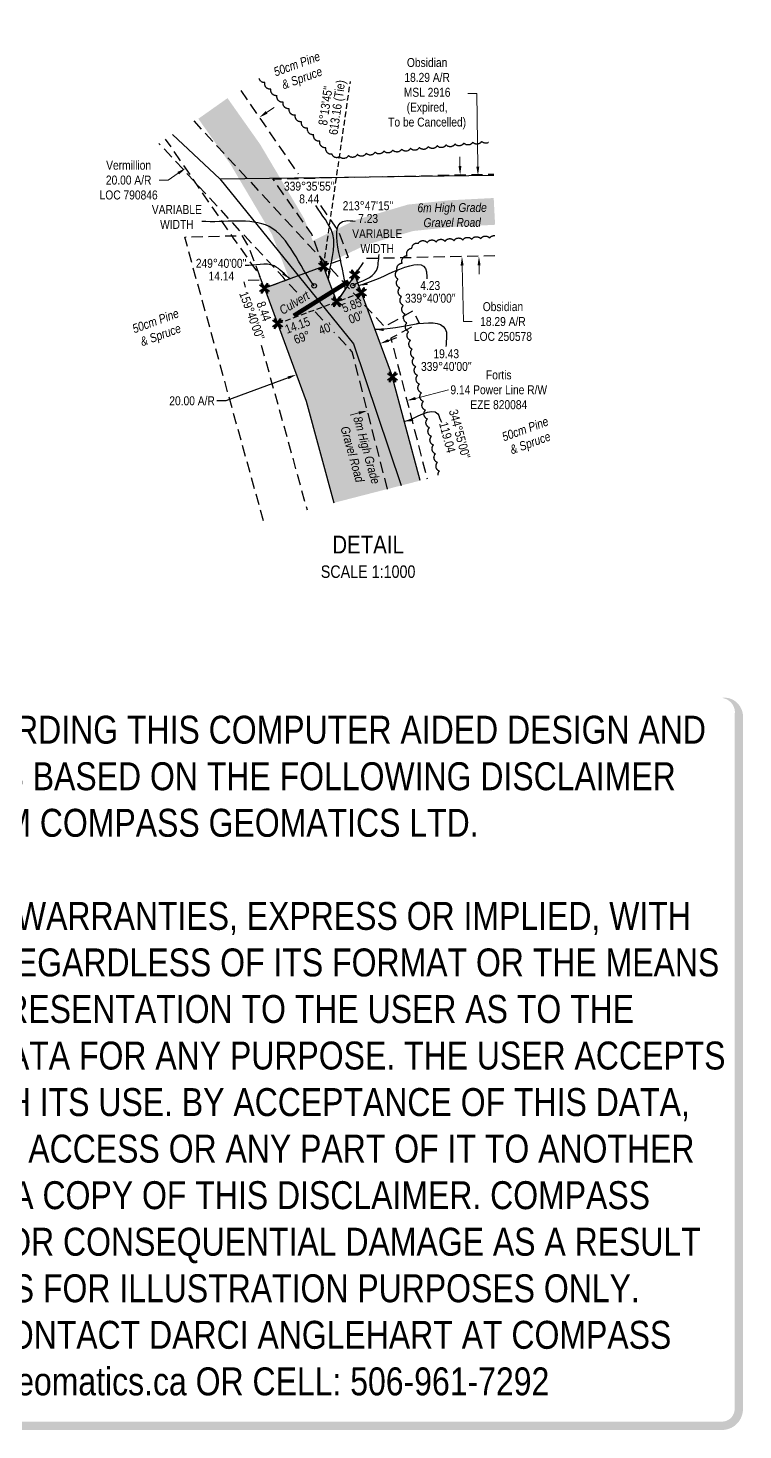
# Model space of a CAD drawing. Extents: x 591540 to 593514, y 5908081 to 5910051.
# Drawn here: x 592713 to 593514, y 5908081 to 5909650 of the extents above; entities that cross this region are included whole.
import ezdxf
from ezdxf.enums import TextEntityAlignment as Align

# ---------------------------------------------------------------- set-up
doc = ezdxf.new("R2010")
doc.units = 0
doc.header["$LTSCALE"] = 5
doc.header["$PDSIZE"] = 0.5
for name, pattern in [('0', [1, 1, 0]), ('foc-ACCESSROAD', [3.75, 2.5, -1.25]), ('foc-FLOWLINE', [3.75, 2.5, -1.25]), ('foc-TIELINE', [1.875, 1.25, -0.625])]:
    doc.linetypes.add(name, pattern=pattern)
doc.layers.get('Defpoints').update_dxf_attribs({"color": 9})
for name, color, linetype, lineweight in [('AS-GENERAL', 48, 'Continuous', 18), ('C-AR-T', 13, 'Continuous', 9), ('F-AR-T', 190, 'Continuous', 9), ('F-EZE-T', 190, 'Continuous', 9)]:
    doc.layers.add(name, color=color, linetype=linetype, lineweight=lineweight)
for name, color, linetype in [('AS-POWER', 104, 'foc-POWER'), ('AS-ROADS', 254, 'Continuous'), ('C-AR', 13, 'foc-ACCESSROAD'), ('DETAIL-T', 7, 'Continuous'), ('F-AR', 190, 'foc-ACCESSROAD'), ('F-EZE', 190, 'foc-FLOWLINE'), ('L-BD', 7, 'Continuous'), ('L-MON', 1, 'Continuous'), ('L-TIE', 7, 'foc-TIELINE'), ('P-PROPOSED', 10, 'Continuous'), ('P-PROPOSED-H', 21, 'Continuous'), ('P-TXT', 4, 'Continuous'), ('T-BUSH', 110, '0'), ('T-BUSH-T', 110, 'Continuous')]:
    doc.layers.add(name, color=color, linetype=linetype)
doc.layers.add('DISCLAIMER', color=7, linetype='Continuous', plot=False)
doc.styles.add('80', font='ARIALN.TTF', dxfattribs={"height": 10})
doc.styles.add('80CG', font='ARIALN.TTF', dxfattribs={"height": 10})
doc.styles.add('80L', font='ARIALN.TTF', dxfattribs={"height": 10})
doc.styles.add('80LS', font='ARIALNI.TTF', dxfattribs={"height": 10})
doc.styles.add('foc-LtypeFont', font='ARIALN.TTF', dxfattribs={"height": 7.35})
doc.linetypes.add('foc-POWER', pattern='A,6,-1,["P",foc-LtypeFont,S=0.2,R=0,X=-0.625,Y=-0.75],-1.24,4', length=12.24)
doc.dimstyles.new('Compass 5 000', dxfattribs={"dimscale": 5, "dimtxt": 9, "dimasz": 2, "dimexe": 0.2, "dimexo": 0.0625, "dimgap": 0.5, "dimtad": 0, "dimtih": 1, "dimtoh": 1, "dimzin": 0, "dimdsep": 46, "dimtxsty": '80CG', "dimcen": 0.1, "dimse1": 1, "dimse2": 1, "dimclrd": 256, "dimclrt": 256, "dimaunit": 1, "dimadec": 4, "dimazin": 0, "dimtfac": 0.06, "dimtofl": 0, "dimtmove": 0, "dimatfit": 1, "dimfxl": 0.2, "dimtolj": 1, "dimtzin": 0, "dimlwd": -1, "dimarcsym": 0})

# ---------------------------------------------------------------- blocks, each defined once
blk = doc.blocks.new('TEMP')
h = blk.add_hatch(color=255)
h.dxf.hatch_style = 1
h.paths.add_polyline_path([(0, 0.25), (-0.67, 1.15), (-0.67, 0.67), (-1.15, 0.67), (-0.25, 0), (-1.15, -0.67), (-0.67, -0.67), (-0.67, -1.15), (0, -0.25), (0.67, -1.15), (0.67, -0.67), (1.15, -0.67), (0.25, 0), (1.15, 0.67), (0.67, 0.67), (0.67, 1.15)])
h.paths.add_polyline_path([(0.57, 0.85), (0.57, 0.57), (0.85, 0.57), (0.08, 0), (0.85, -0.57), (0.57, -0.57), (0.57, -0.85), (0, -0.08), (-0.57, -0.85), (-0.57, -0.57), (-0.85, -0.57), (-0.08, 0), (-0.85, 0.57), (-0.57, 0.57), (-0.57, 0.85), (0, 0.08)], flags=16)
h = blk.add_hatch(color=1)
h.dxf.hatch_style = 1
h.paths.add_polyline_path([(0, 0.08), (-0.57, 0.85), (-0.57, 0.57), (-0.85, 0.57), (-0.08, 0), (-0.85, -0.57), (-0.57, -0.57), (-0.57, -0.85), (0, -0.08), (0.57, -0.85), (0.57, -0.57), (0.85, -0.57), (0.08, 0), (0.85, 0.57), (0.57, 0.57), (0.57, 0.85)])
at = {"color": 1}
for p, q in [((-0.08, 0), (0.08, 0)), ((0, 0.08), (0, -0.08))]:
    blk.add_line(p, q, dxfattribs=at)
at = {"color": 255, "flags": 128}
blk.add_lwpolyline([(-0.25, 0), (-1.15, 0.67), (-0.67, 0.67), (-0.67, 1.15), (0, 0.25), (0.67, 1.15), (0.67, 0.67), (1.15, 0.67), (0.25, 0), (1.15, -0.67), (0.67, -0.67), (0.67, -1.15), (0, -0.25), (-0.67, -1.15), (-0.67, -0.67), (-1.15, -0.67)], close=True, dxfattribs=at)
at = {"color": 1, "flags": 128}
blk.add_lwpolyline([(-0.08, 0), (-0.85, 0.57), (-0.57, 0.57), (-0.57, 0.85), (0, 0.08), (0.57, 0.85), (0.57, 0.57), (0.85, 0.57), (0.08, 0), (0.85, -0.57), (0.57, -0.57), (0.57, -0.85), (0, -0.08), (-0.57, -0.85), (-0.57, -0.57), (-0.85, -0.57)], close=True, dxfattribs=at)
blk = doc.blocks.new('*D487')
at = {"layer": 'Defpoints', "color": 0, "transparency": 16777216}
for p in [(593111.3, 5909287.3), (593014, 5909262.3), (593017.6, 5909252.6)]:
    blk.add_point(p, dxfattribs=at)
at = {"layer": 'P-TXT', "transparency": 16777216}
for p, q in [((593117.1, 5909300.6), (593126.5, 5909304)), ((593004.6, 5909258.9), (592934.9, 5909233)), ((592934.9, 5909233), (592924.9, 5909233))]:
    blk.add_line(p, q, dxfattribs=at)
for points in [[(593116.5, 5909302.1), (593117.7, 5909299), (593107.7, 5909297.1)], [(593004, 5909260.4), (593005.2, 5909257.3), (593014, 5909262.3)]]:
    blk.add_solid(points, dxfattribs=at)
at = {"layer": 'P-TXT', "transparency": 16777216, "insert": (592897.1, 5909233), "char_height": 10, "attachment_point": 5, "style": '80CG'}
blk.add_mtext('\\A1;20.00 A/R', dxfattribs=at)
blk = doc.blocks.new('*D489')
at = {"layer": 'C-AR-T', "transparency": 16777216}
for p, q in [((593216, 5909576.8), (593206, 5909576.8)), ((593217, 5909495.1), (593216, 5909576.8)), ((593218.5, 5909384.7), (593218.6, 5909374.7))]:
    blk.add_line(p, q, dxfattribs=at)
for points in [[(593218.7, 5909495.2), (593215.4, 5909495.1), (593217.2, 5909485.1)], [(593220.1, 5909384.8), (593216.8, 5909384.7), (593218.3, 5909394.7)]]:
    blk.add_solid(points, dxfattribs=at)
at = {"layer": 'Defpoints', "color": 0, "transparency": 16777216}
for p in [(593202.4, 5909485), (593217.2, 5909485.1), (593203.6, 5909394.5)]:
    blk.add_point(p, dxfattribs=at)
at = {"layer": 'C-AR-T', "transparency": 16777216, "insert": (593160.3, 5909576.8), "char_height": 10, "attachment_point": 5, "style": '80CG'}
blk.add_mtext('\\A1;\\A1;Obsidian\\P18.29 A/R\\PMSL 2916\\P(Expired,\\PTo be Cancelled)', dxfattribs=at)
blk = doc.blocks.new('*D490')
at = {"layer": 'Defpoints', "color": 0, "transparency": 16777216}
for p in [(592966.3, 5909559), (592883.8, 5909502.2), (592889.9, 5909493.4)]:
    blk.add_point(p, dxfattribs=at)
at = {"layer": 'F-AR-T', "transparency": 16777216}
for p, q in [((592980.6, 5909555.8), (592988.9, 5909561.4)), ((592870.4, 5909480), (592860.4, 5909480)), ((592881.6, 5909487.7), (592870.4, 5909480))]:
    blk.add_line(p, q, dxfattribs=at)
for points in [[(592979.7, 5909557.2), (592981.6, 5909554.4), (592972.4, 5909550.1)], [(592880.7, 5909489.1), (592882.6, 5909486.3), (592889.9, 5909493.4)]]:
    blk.add_solid(points, dxfattribs=at)
at = {"layer": 'F-AR-T', "transparency": 16777216, "insert": (592826.1, 5909480), "char_height": 10, "attachment_point": 5, "style": '80CG'}
blk.add_mtext('\\A1;Vermillion\\P20.00 A/R\\PLOC 790846', dxfattribs=at)
blk = doc.blocks.new('*D491')
at = {"layer": 'Defpoints', "color": 0, "transparency": 16777216}
for p in [(593092.3, 5909226), (593136.6, 5909237.4), (593137.7, 5909233.3)]:
    blk.add_point(p, dxfattribs=at)
at = {"layer": 'F-EZE-T', "transparency": 16777216}
for p, q in [((593147.3, 5909235.8), (593184.2, 5909245.3)), ((593083.7, 5909219.4), (593074, 5909216.9))]:
    blk.add_line(p, q, dxfattribs=at)
for points in [[(593146.9, 5909237.4), (593147.8, 5909234.2), (593137.7, 5909233.3)], [(593083.3, 5909221), (593084.1, 5909217.8), (593093.4, 5909221.9)]]:
    blk.add_solid(points, dxfattribs=at)
at = {"layer": 'F-EZE-T', "transparency": 16777216, "insert": (593240.5, 5909245.3), "char_height": 10, "attachment_point": 5, "style": '80CG'}
blk.add_mtext('\\A1;Fortis\\P9.14 Power Line R/W\\PEZE 820084', dxfattribs=at)
blk = doc.blocks.new('*D493')
at = {"layer": 'C-AR-T', "transparency": 16777216}
for p, q in [((593197.1, 5909495.9), (593196.9, 5909505.9)), ((593199.5, 5909384.5), (593200.9, 5909321.7)), ((593200.9, 5909321.7), (593210.9, 5909321.7))]:
    blk.add_line(p, q, dxfattribs=at)
for points in [[(593198.7, 5909496), (593195.4, 5909495.9), (593197.3, 5909485.9)], [(593201.2, 5909384.5), (593197.8, 5909384.4), (593199.3, 5909394.5)]]:
    blk.add_solid(points, dxfattribs=at)
at = {"layer": 'Defpoints', "color": 0, "transparency": 16777216}
for p in [(593141.5, 5909484.7), (593197.3, 5909485.9), (593143.5, 5909393.2)]:
    blk.add_point(p, dxfattribs=at)
at = {"layer": 'C-AR-T', "transparency": 16777216, "insert": (593245.2, 5909321.7), "char_height": 10, "attachment_point": 5, "style": '80CG'}
blk.add_mtext('\\A1;Obsidian\\P18.29 A/R\\PLOC 250578', dxfattribs=at)
blk = doc.blocks.new('Disclaimer_Legal')
at = {"layer": 'DISCLAIMER', "color": 254, "flags": 128}
blk.add_lwpolyline([(-3612.9, -1104.6, 37.5, 37.5, 0), (4096.1, -1104.6, 37.5, 37.5, 0.414214), (4171.1, -1029.6, 37.5, 37.5, 0), (4171.1, 2078.7, 37.5, 0, 0.414214), (4096.1, 2153.7, 0, 0, 0), (-3612.9, 2153.7, 0, 0, 0.414214), (-3687.9, 2078.7, 0, 0, 0), (-3687.9, -1029.6, 0, 37.5, 0.414214)], format="xyseb", close=True, dxfattribs=at)
at = {"layer": 'DISCLAIMER', "color": 254, "insert": (241.6, 533.9), "char_height": 125, "width": 7717.568, "attachment_point": 5, "style": '80'}
blk.add_mtext('NOTICE TO THE CORPORATION, PERSON &/OR PERSONS REGARDING THIS COMPUTER AIDED DESIGN AND DRAFTING (CADD) FILES. ACCEPTANCE OF THE CADD DATA IS BASED ON THE FOLLOWING DISCLAIMER WHICH COVERS ALL CADD DATA RECIEVED FROM COMPASS GEOMATICS LTD.\\P{\\fArial Narrow|b1|i0|c0|p34;DISCLAIMER}\\PCOMPASS GEOMATICS LTD. MAKES NO REPRESENTATION OR WARRANTIES, EXPRESS OR IMPLIED, WITH RESPECT TO THE REUSE OF THE DATA PROVIDED HEREWITH, REGARDLESS OF ITS FORMAT OR THE MEANS OF ITS TRANSMISSION. THERE IS NO GUARANTEE OR REPRESENTATION TO THE USER AS TO THE ACCURACY, CURRENCY, SUITABILITY OR RELIABILITY OF THIS DATA FOR ANY PURPOSE. THE USER ACCEPTS THE DATA "AS IS", AND ASSUMES ALL RISKS ASSOCIATED WITH ITS USE. BY ACCEPTANCE OF THIS DATA, THE USER AGREES NOT TO TRANSMIT THIS DATA OR PROVIDE ACCESS OR ANY PART OF IT TO ANOTHER PARTY UNLESS THE USER SHALL INCLUDE WITH THE DATA A COPY OF THIS DISCLAIMER. COMPASS GEOMATICS LTD. ASSUMES NO RESPONSIBILITY FOR ACTUAL OR CONSEQUENTIAL DAMAGE AS A RESULT OF ANY USER\'S RELIANCE ON THIS DATA. THIS CADD FILE IS FOR ILLUSTRATION PURPOSES ONLY.\\PIF YOU REQUIRE MORE ACCURATE INFORMATION, PLEASE CONTACT DARCI ANGLEHART AT COMPASS GEOMATICS LTD. VIA EMAIL: darci.anglehart@compassgeomatics.ca OR CELL: 506-961-7292', dxfattribs=at)

msp = doc.modelspace()

# ---------------------------------------------------------------- hatches: boundary and pattern name
at = {"layer": 'P-PROPOSED-H'}
h = msp.add_hatch(color=256, dxfattribs=at)
h.dxf.hatch_style = 1
h.paths.add_polyline_path([(593120.319, 5909263.061), (593079.217, 5909373.976), (593059.136, 5909343.965), (593044.438, 5909383.485), (592978.193, 5909358.937), (593025, 5909232.625), (593055.678, 5909118.795), (593152.485, 5909143.713)])

# ---------------------------------------------------------------- linework, layer by layer
at = {"layer": 'AS-GENERAL', "const_width": 4.998, "elevation": 4.998, "flags": 128}
msp.add_lwpolyline([(593010.931, 5909328.19), (593072.371, 5909366.615)], dxfattribs=at)
at = {"layer": 'AS-POWER', "flags": 128}
for points in [[(592875.314, 5909531.022), (592928.381, 5909481.395), (593077.968, 5909296.972), (593131.237, 5909138.244)], [(592928.381, 5909481.395), (593235.089, 5909485.382)]]:
    msp.add_lwpolyline(points, dxfattribs=at)
at = {"layer": 'AS-ROADS', "flags": 128}
for points, const_width in [([(592920.474, 5909560.203), (592956.636, 5909509.04), (593004.536, 5909428.215), (593040.616, 5909335.55), (593083.476, 5909208.91), (593103.463, 5909131.095)], 39.982), ([(593235.614, 5909445.012), (593186.841, 5909442.485), (593141.846, 5909437.865), (593085.796, 5909421.4), (593020.471, 5909389.705)], 30)]:
    msp.add_lwpolyline(points, dxfattribs=dict(at, const_width=const_width))
at = {"layer": 'C-AR', "flags": 128}
for points in [[(593236.26, 5909395.261), (593091.346, 5909392.101), (593059.136, 5909343.965), (593041.636, 5909391.017), (593031.174, 5909419.339), (593013.757, 5909444.134), (592987.643, 5909481.345), (593234.872, 5909486.735)], [(592977.066, 5909098.561), (592888.89, 5909416.317), (592952.829, 5909417.995), (592959.996, 5909405.9), (592974.317, 5909368.33), (592954.735, 5909367.248), (592956.664, 5909360.295)], [(592974.663, 5909295.433), (593025.811, 5909111.108)]]:
    msp.add_lwpolyline(points, dxfattribs=at)
at = {"layer": 'F-AR', "flags": 128}
for points in [[(592951.604, 5909580.318), (593015.739, 5909487.214)], [(593040.784, 5909451.43), (593061.442, 5909421.991), (593071.891, 5909393.664), (593027.417, 5909377.183), (592978.189, 5909358.864), (592974.317, 5909368.33), (592971.81, 5909375.02), (592944.408, 5909414.075), (592867.478, 5909525.959)]]:
    msp.add_lwpolyline(points, dxfattribs=at)
at = {"layer": 'F-EZE', "flags": 128}
for points in [[(592898.977, 5909546.312), (593051.438, 5909382.035), (593112.498, 5909316.245), (593144.281, 5909333.594), (593151.372, 5909320.371), (593119.688, 5909303.074), (593160.196, 5909145.698)], [(593014.351, 5909354.492), (593001.389, 5909368.391), (592998.933, 5909371.545), (592956.133, 5909417.56), (592860.079, 5909521.178)], [(593043.384, 5909323.363), (593031.453, 5909336.155)], [(593115.933, 5909134.305), (593076.382, 5909287.981), (593055.856, 5909309.99)]]:
    msp.add_lwpolyline(points, dxfattribs=at)
at = {"layer": 'L-TIE'}
for p, q in [((593044.438, 5909383.485), (593074.369, 5909590.448)), ((592992.844, 5909319.399), (593086.571, 5909354.132))]:
    msp.add_line(p, q, dxfattribs=at)
at = {"layer": 'P-PROPOSED', "flags": 128}
msp.add_lwpolyline([(593152.485, 5909143.713), (593120.319, 5909263.061), (593079.217, 5909373.976), (593059.136, 5909343.965), (593044.438, 5909383.485), (592978.193, 5909358.937), (593025, 5909232.625), (593055.678, 5909118.795)], dxfattribs=at)
at = {"layer": 'T-BUSH', "flags": 128}
for points in [[(593229.189, 5909522.233, -0.37222118), (593221.298, 5909523.416, -0.52056705), (593211.351, 5909522.433, -0.52056705), (593201.404, 5909521.45, -0.52056705), (593191.457, 5909520.467, -0.52056705), (593181.51, 5909519.485, -0.52056705), (593171.563, 5909518.502, -0.52056705), (593161.616, 5909517.519, -0.52056705), (593151.669, 5909516.536, -0.52056705), (593141.722, 5909515.553, -0.52056705), (593131.775, 5909514.57, -0.52056705), (593121.827, 5909513.587, -0.52056705), (593111.88, 5909512.604, -0.52056705), (593101.965, 5909511.344, -0.52056705), (593092.053, 5909510.056, -0.52056705), (593082.14, 5909508.769, -0.52056705), (593072.228, 5909507.482, -0.52056705), (593062.316, 5909506.195, -0.52056705), (593053.854, 5909508.961, -0.52056705), (593047.009, 5909516.245, -0.52056705), (593040.165, 5909523.529, -0.52056705), (593033.32, 5909530.814, -0.52056705), (593026.475, 5909538.098, -0.52056705), (593019.631, 5909545.382, -0.52056705), (593012.786, 5909552.667, -0.52056705), (593005.941, 5909559.951, -0.52056705), (592999.097, 5909567.235, -0.52056705), (592992.252, 5909574.52, -0.52056705), (592985.407, 5909581.804, -0.52056705), (592978.565, 5909589.09, -0.36014512), (592972.282, 5909593.68, -0.36014512)], [(593172.489, 5909149.763, -0.2022829), (593174.044, 5909154.243, -0.52056705), (593171.797, 5909163.983, -0.52056705), (593169.55, 5909173.723, -0.52056705), (593167.303, 5909183.463, -0.52056705), (593165.056, 5909193.202, -0.52056705), (593162.809, 5909202.942, -0.52056705), (593160.562, 5909212.682, -0.52056705), (593158.315, 5909222.421, -0.52056705), (593156.068, 5909232.161, -0.52056705), (593153.821, 5909241.901, -0.52056705), (593151.574, 5909251.64, -0.52056705), (593149.519, 5909261.422, -0.52056705), (593147.528, 5909271.217, -0.52056705), (593145.538, 5909281.013, -0.52056705), (593143.548, 5909290.808, -0.52056705), (593141.558, 5909300.603, -0.52056705), (593139.568, 5909310.399, -0.52056705), (593137.578, 5909320.194, -0.52056705), (593135.588, 5909329.99, -0.52056705), (593133.598, 5909339.785, -0.52056705), (593131.608, 5909349.581, -0.52056705), (593129.618, 5909359.376, -0.52056705), (593127.627, 5909369.171, -0.52056705), (593126.889, 5909378.726, -0.52056705), (593132.372, 5909387.083, -0.52056705), (593137.856, 5909395.44, -0.52056705), (593143.34, 5909403.797, -0.52056705), (593150.477, 5909409.343, -0.52056705), (593160.446, 5909410.074, -0.52056705), (593170.415, 5909410.806, -0.52056705), (593180.383, 5909411.538, -0.52056705), (593190.352, 5909412.27, -0.52056705), (593200.321, 5909413.002, -0.52056705), (593210.289, 5909413.734, -0.52056705), (593220.258, 5909414.466, -0.52056705), (593230.229, 5909415.154, -0.28029403), (593235.967, 5909417.857)]]:
    msp.add_lwpolyline(points, format="xyb", dxfattribs=at)

# ---------------------------------------------------------------- block references
at = {"xscale": 0.25, "yscale": 0.25, "zscale": 0.25}
msp.add_blockref('Disclaimer_Legal', (592466.468, 5908362.116), dxfattribs=at)
at = {"layer": 'L-MON', "color": 3, "xscale": 4.99777105, "yscale": 4.99777105, "zscale": 4.99777105}
for p in [(593044.438, 5909383.485), (593079.217, 5909373.976), (593059.136, 5909343.965)]:
    msp.add_blockref('TEMP', p, dxfattribs=at)
at = {"layer": 'L-MON', "xscale": 4.99777105, "yscale": 4.99777105, "zscale": 4.99777105}
for p in [(592978.193, 5909358.937), (593086.571, 5909354.132), (592992.844, 5909319.399), (593121.508, 5909259.771)]:
    msp.add_blockref('TEMP', p, dxfattribs=at)

# ---------------------------------------------------------------- texts
at = {"layer": 'AS-GENERAL', "attachment_point": 2, "style": '80LS'}
for s, insert, char_height, width, rotation in [('6m High Grade Gravel Road', (593188.26, 5909454.244), 9.99553, 77.4596, 0.314396), ('Culvert', (593008.974, 5909347.065), 10, 36.82578, 31.195667), ('8m High Grade\\PGravel Road', (593097.548, 5909179.14), 9.99553, 77.4596, 285.716601)]:
    msp.add_mtext(s, dxfattribs=dict(at, insert=insert, char_height=char_height, width=width, rotation=rotation))
at = {"layer": 'DETAIL-T', "color": 3, "insert": (593094.207, 5909058.387), "char_height": 19.97734, "width": 110.83825, "attachment_point": 5, "style": '80CG', "bg_fill": 3, "box_fill_scale": 1.15, "bg_fill_color": 256, "bg_fill_true_color": 256, "bg_fill_transparency": 0}
msp.add_mtext('DETAIL\\P{\\H0.7x;SCALE 1:1000}', dxfattribs=at)
at = {"layer": 'L-BD', "style": '80L'}
for s, height, rotation, p in [("8°13'45''", 9.9955, 81.7707, (593046.447, 5909563.232)), ('613.16 (Tie)', 9.99554, 81.7707, (593060.544, 5909561.193)), ("159°40'00''", 9.99554, 290.3333, (592964.223, 5909328.316)), ('8.44', 9.9955, 290.3333, (592977.579, 5909333.266)), ('5.85', 9.9955, 20.3333, (593075.942, 5909340.066)), ("00''", 9.9955, 20.3333, (593080.891, 5909326.71)), ('14.15', 9.9955, 20.3333, (593015.147, 5909317.537)), ("40'", 9.9955, 20.3333, (593046.316, 5909313.897)), ('69°', 9.9955, 20.3333, (593020.096, 5909304.181)), ('119.04', 9.9955, 285.0834, (593182.951, 5909192.148)), ('344°55\'00"', 9.9955, 285.0834, (593196.704, 5909195.854))]:
    msp.add_text(s, height=height, rotation=rotation, dxfattribs=at).set_placement(p, align=Align.MIDDLE)
for s, height, p in [("339°35'55''", 9.99554, (593028.382, 5909473.227)), ('8.44', 9.9955, (593028.243, 5909458.984)), ("213°47'15''", 9.99554, (593094.089, 5909451.365)), ('7.23', 9.9955, (593094.242, 5909437.123)), ("249°40'00''", 9.99554, (592929.694, 5909386.923)), ('14.14', 9.9955, (592929.934, 5909372.681)), ('4.23', 9.9955, (593163.759, 5909362.081)), ("339°40'00''", 9.99554, (593163.912, 5909347.838)), ('19.43', 9.9955, (593181.696, 5909285.724)), ("339°40'00''", 9.99554, (593181.849, 5909271.481))]:
    msp.add_text(s, height=height, dxfattribs=at).set_placement(p, align=Align.MIDDLE)
at = {"layer": 'P-TXT', "char_height": 9.99554, "width": 55.48453, "attachment_point": 5, "style": '80CG'}
for insert in [(592880.077, 5909438.791), (593104.448, 5909411.754)]:
    msp.add_mtext('\\A1;VARIABLE WIDTH', dxfattribs=dict(at, insert=insert))
at = {"layer": 'T-BUSH-T', "char_height": 9.9955, "width": 53.91634, "attachment_point": 2, "rotation": 20, "style": '80LS'}
for insert in [(593012.673, 5909614.652), (592854.497, 5909327.134), (593268.33, 5909206.204)]:
    msp.add_mtext('50cm Pine\\P& Spruce', dxfattribs=dict(at, insert=insert))

# ---------------------------------------------------------------- dimensions: what is measured, and where the dimension line sits
at = {"layer": 'C-AR-T'}
for base, p1, p2, angle, text, picture, middle in [((593217.166, 5909485.149), (593203.615, 5909394.549), (593202.439, 5909484.958), 90.744823, '\\A1;Obsidian\\P18.29 A/R\\PMSL 2916\\P(Expired,\\PTo be Cancelled)', '*D489', (593160.346, 5909576.847)), ((593197.293, 5909485.916), (593143.54, 5909393.239), (593141.546, 5909484.701), 91.249025, 'Obsidian\\P18.29 A/R\\PLOC 250578', '*D493', (593245.186, 5909321.747))]:
    dim = msp.add_linear_dim(base=base, p1=p1, p2=p2, angle=angle, text=text, dimstyle='Compass 5 000', dxfattribs=at)
    dim.commit()
    dim.dimension.update_dxf_attribs({"geometry": picture, "text_midpoint": middle, "dimtype": 161})
at = {"layer": 'F-AR-T'}
dim = msp.add_linear_dim(base=(592889.879, 5909493.38), p1=(592966.307, 5909558.974), p2=(592883.789, 5909502.236), angle=214.511851, text='Vermillion\\P20.00 A/R\\PLOC 790846', dimstyle='Compass 5 000', dxfattribs=at)
dim.commit()
dim.dimension.update_dxf_attribs({"geometry": '*D490', "text_midpoint": (592826.053, 5909479.954), "dimtype": 161})
at = {"layer": 'F-EZE-T'}
dim = msp.add_linear_dim(base=(593137.654, 5909233.276), p1=(593092.338, 5909225.985), p2=(593136.598, 5909237.378), angle=14.434513, text='Fortis\\P9.14 Power Line R/W\\PEZE 820084', dimstyle='Compass 5 000', dxfattribs=at)
dim.commit()
dim.dimension.update_dxf_attribs({"geometry": '*D491', "text_midpoint": (593240.531, 5909245.254), "dimtype": 161})
at = {"layer": 'P-TXT'}
dim = msp.add_linear_dim(base=(593013.987, 5909262.345), p1=(593111.342, 5909287.287), p2=(593017.615, 5909252.555), angle=200.3333, text='20.00 A/R', dimstyle='Compass 5 000', dxfattribs=at)
dim.commit()
dim.dimension.update_dxf_attribs({"geometry": '*D487', "text_midpoint": (592897.128, 5909233.024), "dimtype": 161})

# ---------------------------------------------------------------- leaders
at = {"layer": 'L-BD', "path_type": 1}
for points in [[(593049.923, 5909368.736), (593054.578, 5909419.61), (593035.726, 5909451.57)], [(593068.447, 5909357.88), (593069.258, 5909434.616), (593079.563, 5909434.113)], [(593083.573, 5909362.222), (593159.552, 5909377.512), (593159.856, 5909369.458)], [(593006.583, 5909369.43), (592989.012, 5909384.02), (592956.511, 5909384.512)], [(593101.784, 5909313.079), (593181.826, 5909309.693), (593181.342, 5909293.966)], [(593134.686, 5909209.755), (593172.129, 5909218.477), (593176.214, 5909208.95)]]:
    msp.add_leader(points, dimstyle='Compass 5 000', override={"dimgap": 0.5, "dimtad": 0}, dxfattribs=at)
at = {"layer": 'P-TXT', "path_type": 1}
for points, override in [([(593033.837, 5909361.717), (592983.324, 5909428.028), (592907.9, 5909433.846)], {"dimasz": 1, "dimldrblk": 'DotBlank'}), ([(593077.007, 5909361.909), (593103.571, 5909378.768), (593106.593, 5909396.639)], {"dimasz": 1, "dimgap": 0.5, "dimtad": 0, "dimldrblk": 'DotBlank'})]:
    msp.add_leader(points, dimstyle='Compass 5 000', override=override, dxfattribs=at)

doc.saveas('drawing.dxf')
